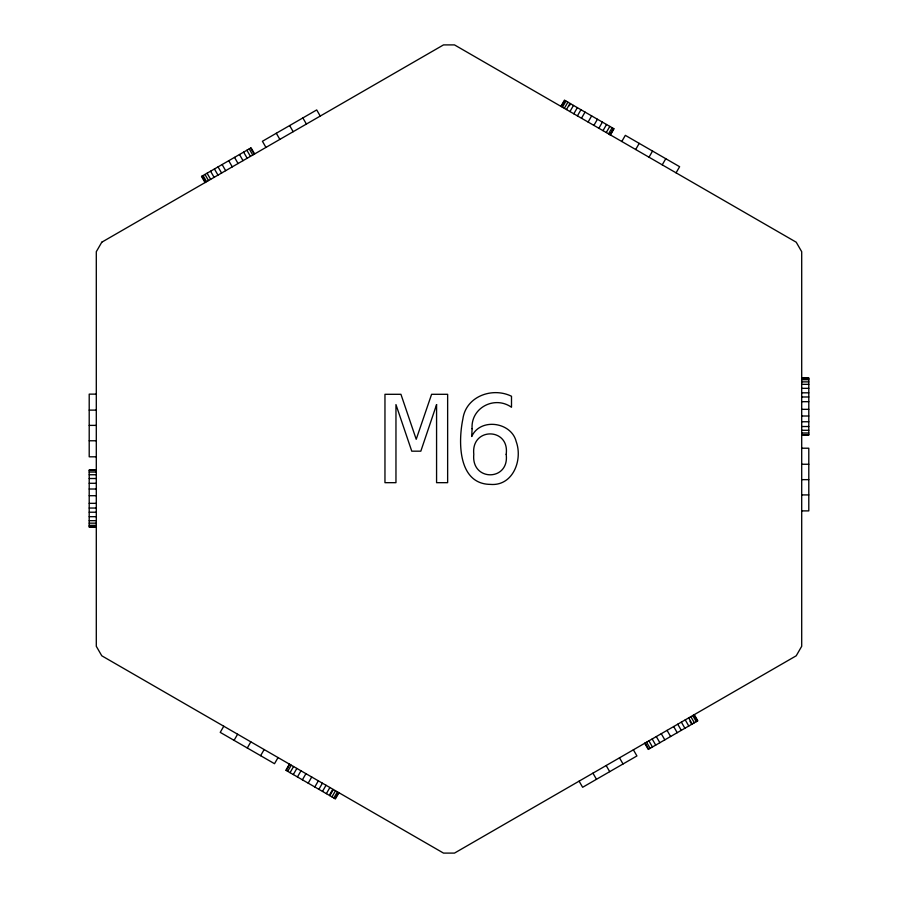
<?xml version="1.0" encoding="UTF-8"?>
<svg xmlns="http://www.w3.org/2000/svg" width="898" height="898" viewBox="0 0 898 898"><rect width="100%" height="100%" fill="white"/><g stroke="black" fill="none" stroke-linecap="round" stroke-linejoin="round"><path stroke-width="1.35" d="M560.891 106.334L564.438 100.194L614.008 128.818L610.46 134.947M561.272 106.548L564.82 100.419M562.417 107.221L565.965 101.081M564.337 108.321L567.884 102.181M566.481 109.556L570.017 103.427M569.377 105.773L570.556 103.73M569.938 111.554L573.485 105.425M573.811 113.788L577.347 107.659M223.77 726.235L220.223 732.364L274.507 763.704L278.054 757.575M577.425 115.876L580.961 109.736M581.5 118.233L585.036 112.093M588.111 122.049L591.647 115.909M234.064 740.356L237.611 734.227M593.892 125.383L597.439 119.254M598.865 128.257L602.401 122.117M603.007 130.648L606.543 124.508M247.298 747.989L250.834 741.86M606.262 132.534L609.809 126.394M608.597 133.869L612.133 127.74M609.989 134.678L613.536 128.549M610.079 134.734L613.626 128.594M260.622 755.689L264.158 749.549M621.786 141.491L625.334 135.351L679.618 166.702L676.071 172.831M635.683 149.506L639.219 143.377M289.381 764.108L285.845 770.248L335.414 798.872L338.95 792.732M286.305 770.518L289.762 764.333M287.708 771.326L291.244 765.186M290.032 772.673L293.579 766.533M649.007 157.206L652.554 151.066M293.298 774.559L296.845 768.419M297.44 776.95L300.987 770.81M302.401 779.812L305.949 773.672M662.23 164.839L665.777 158.71M308.194 783.157L311.729 777.017M314.805 786.974L318.341 780.833M318.88 789.32L322.416 783.191M322.494 791.407L326.03 785.279M326.367 793.641L329.903 787.512M329.869 794.303L332.238 790.218M329.824 795.639L333.36 789.51M331.968 796.874L335.504 790.745M333.876 797.985L337.424 791.845M335.021 798.648L338.568 792.507M801.701 377.901L808.795 377.901L808.795 435.137L801.701 435.137M801.701 378.339L808.795 378.35M801.701 379.663L808.795 379.663M801.701 381.875L808.795 381.875M801.701 384.344L808.795 384.344M801.701 388.34L808.795 388.34M801.701 392.819L808.795 392.819M96.299 394.132L89.205 394.132L89.205 456.813L96.299 456.813M801.701 396.983L808.795 396.983M801.701 401.687L808.795 401.687M801.701 409.331L808.795 409.331M89.205 410.117L96.299 410.117M801.701 416.01L808.795 416.01M801.701 421.746L808.795 421.746M89.205 425.383L96.299 425.383M801.701 426.528L808.795 426.528M801.701 430.288L808.795 430.288M801.701 432.982L808.795 432.982M801.701 434.598L808.795 434.598M89.205 440.772L96.299 440.772M801.701 448.214L808.795 448.214L808.795 510.895L801.701 510.895M801.701 464.255L808.795 464.255M96.299 469.89L89.205 469.89L89.205 527.137L96.299 527.137M89.205 470.429L96.299 470.429M89.205 472.045L96.299 472.045M89.205 474.739L96.299 474.739M89.205 478.511L96.299 478.511M801.701 479.644L808.795 479.644M89.205 483.292L96.299 483.292M89.205 489.017L96.299 489.017M801.701 494.921L808.795 494.921M89.205 495.707L96.299 495.707M89.205 503.34L96.299 503.34M89.205 508.044L96.299 508.044M89.205 512.219L96.299 512.219M89.205 516.687L96.299 516.687M89.205 520.683L96.299 520.683M89.205 523.152L96.299 523.152M89.205 525.364L96.299 525.364M89.205 526.688L96.299 526.688M694.277 714.662L697.825 720.791L648.255 749.415L644.708 743.275M693.896 714.875L697.432 721.015M692.751 715.538L696.287 721.678M690.831 716.649L694.379 722.778M688.687 717.884L692.235 724.024M689.922 721.262L691.696 724.327M685.23 719.882L688.777 726.011M681.358 722.115L684.905 728.256M677.743 724.203L681.29 730.332M673.668 726.549L677.215 732.689M320.238 116.067L316.702 109.938L262.418 141.278L265.954 147.407M667.057 730.366L670.604 736.506M661.276 733.711L664.812 739.851M302.862 117.93L306.398 124.059M656.315 736.573L659.85 742.713M652.173 738.964L655.708 745.104M648.906 740.85L652.442 746.99M646.571 742.197L650.118 748.337M289.639 125.563L293.175 131.692M645.179 743.005L648.625 749.19M633.382 749.819L636.929 755.948L582.634 787.288L579.098 781.159M276.303 133.252L279.85 139.392M619.485 757.833L623.032 763.974M254.628 153.951L251.081 147.822L201.522 176.435L205.058 182.575M250.621 148.08L254.246 154.175M606.161 765.534L609.708 771.663M249.217 148.888L252.765 155.028M246.894 150.235L250.43 156.375M243.627 152.121L247.174 158.261M239.485 154.512L243.032 160.652M592.938 773.167L596.474 779.307M234.524 157.374L238.06 163.515M228.732 160.72L232.279 166.86M222.12 164.536L225.667 170.676M218.046 166.893L221.593 173.022M214.431 168.981L217.978 175.11M210.57 171.215L214.106 177.344M207.101 173.213L210.648 179.342M204.969 174.448L208.504 180.577M203.049 175.548L206.596 181.688M201.904 176.21L205.451 182.35M472.09 428.694L471.731 436.507C480.217 417.491 511.422 421.948 516.193 441.58C522.95 459.944 512.949 486.357 490.319 484.392C458.07 484.022 458.092 441.951 462.874 418.984C465.939 396.265 492.463 386.836 511.501 396.254L511.501 407.265C494.753 395.367 470.664 407.613 472.09 428.694M506.18 454.321C509.795 481.451 471.001 481.788 473.796 454.321C470.799 426.898 509.918 427.336 506.18 454.321M436.574 404.594L420.825 451.178L411.767 451.178L395.962 404.594L395.962 482.675L384.961 482.675L384.961 394.301L400.935 394.301L416.212 439.29L431.601 394.301L447.642 394.301L447.642 482.675L436.574 482.675L436.574 404.594M101.788 242.202L96.299 251.698L96.299 646.302L101.788 655.798L443.511 853.1L454.489 853.1L796.212 655.798L801.701 646.302L801.701 251.698L796.212 242.202L454.489 44.9L443.511 44.9L101.788 242.202"/></g></svg>
